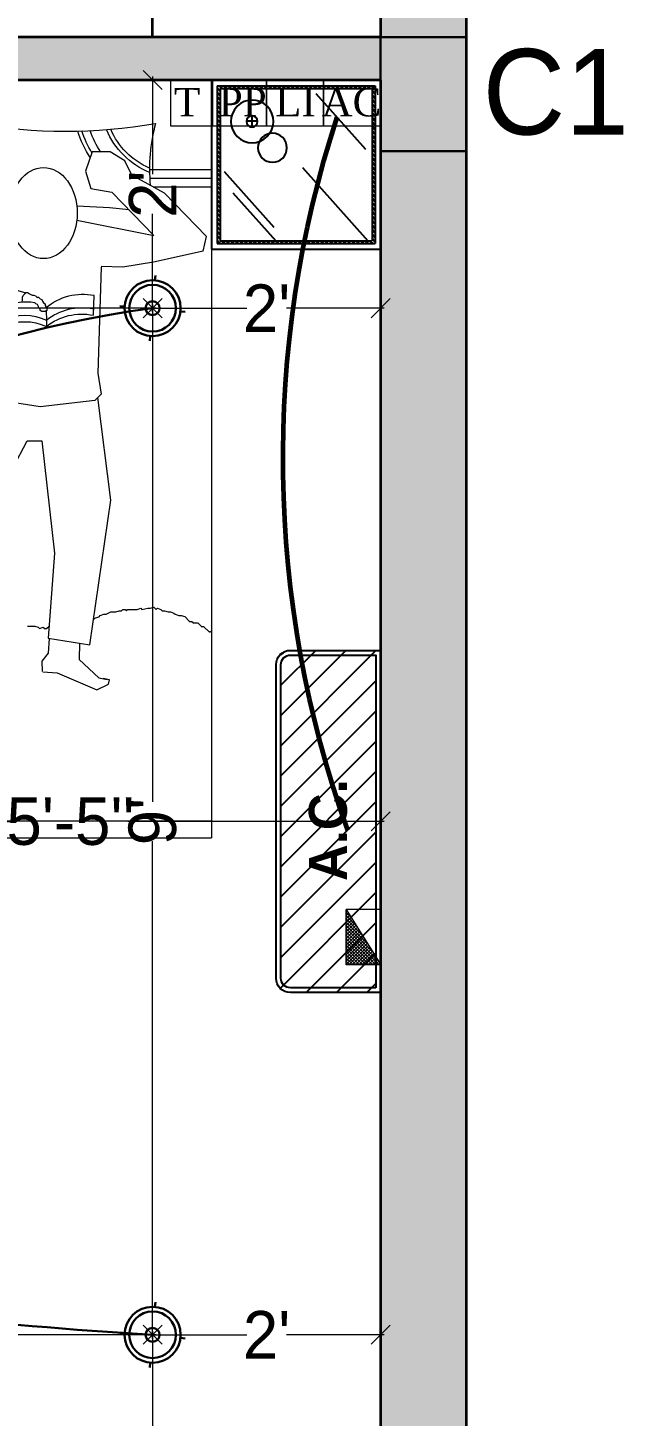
# Model space of a CAD drawing. Header units: millimetres. Extents: x -6808 to 215771, y -89660 to -16303.
# Drawn here: x 111713.5 to 111776.1, y -47233.3 to -47087.3 of the extents above; entities that cross this region are included whole.
import ezdxf

# ---------------------------------------------------------------- set-up
doc = ezdxf.new("R2010")
doc.units = ezdxf.units.MM
doc.header["$PDMODE"] = 35
for name, pattern in [('ACAD_ISO10W100', [18, 12, -3, 0, -3]), ('DASHED', [0.75, 0.5, -0.25]), ('HIDDEN', [19.29118, 12.8608, -6.43038])]:
    doc.linetypes.add(name, pattern=pattern)
doc.layers.get('0').update_dxf_attribs({"color": 8})
for name, color, linetype, lineweight in [('A- FUR', 34, 'Continuous', 0), ('col.center', 5, 'ACAD_ISO10W100', 15), ('column', 5, 'Continuous', 30), ('ELE.13', 7, 'Continuous', 13), ('ELEC', 5, 'Continuous', 18), ('elec dim.', 251, 'Continuous', 25), ('ELECTRICAL', 150, 'Continuous', 30), ('FURNITURE 2', 33, 'Continuous', 25), ('furnitures', 12, 'Continuous', 13), ('wall', 7, 'Continuous', 35), ('wokg dim', 152, 'DASHED', 18)]:
    doc.layers.add(name, color=color, linetype=linetype, lineweight=lineweight)
doc.layers.add('AR.furniture', color=7, linetype='Continuous', lineweight=35, true_color=0x009e9e)
doc.layers.add('furniture', color=7, linetype='Continuous', lineweight=5, true_color=0xe57b2a)
doc.layers.add('ELE', color=160, linetype='Continuous')
doc.layers.add('FIX', color=35, linetype='Continuous')
doc.styles.add('6 INCH', font='times.ttf', dxfattribs={"height": 6})
doc.styles.add('SAJ', font='eurr____.ttf')
doc.styles.get("Standard").update_dxf_attribs({"font": 'times.ttf'})
doc.dimstyles.new('SAJ', dxfattribs={"dimtxt": 5, "dimasz": 2, "dimexe": 1, "dimexo": 1, "dimgap": 0.09375, "dimtad": 0, "dimdec": 1, "dimzin": 0, "dimdsep": 46, "dimlunit": 4, "dimtxsty": 'SAJ', "dimblk": 'OBLIQUE', "dimcen": 0.125, "dimdle": 0.375, "dimadec": 0, "dimazin": 0, "dimtfac": 1, "dimtdec": 1, "dimtofl": 0, "dimtmove": 0, "dimatfit": 3, "dimldrblk": 'OBLIQUE', "dimfxl": 1, "dimtolj": 1, "dimtzin": 0, "dimlwd": 5, "dimlwe": 5, "dimarcsym": 1})

# ---------------------------------------------------------------- blocks, each defined once
blk = doc.blocks.new('A$C1A9968DB')
at = {"layer": 'furniture', "ltscale": 0.5}
for p, q in [((6.88, 47.34), (7.52, 48.64)), ((7.52, 48.64), (8.85, 49.47)), ((8.85, 49.47), (10.51, 49.47)), ((10.51, 49.47), (11.12, 47.7)), ((3.85, 45.67), (6.88, 47.34)), ((11.12, 47.7), (10.65, 46.11)), ((10.65, 46.11), (8.7, 45.77)), ((3.85, 45.67), (0, 41.68)), ((8.7, 45.77), (4.85, 41.78)), ((11.92, 43.21), (4.85, 41.78)), ((0.3, 40.35), (0, 41.68)), ((0.3, 40.35), (4.88, 39.32)), ((4.88, 39.32), (7.7, 38.87)), ((7.7, 38.87), (9.68, 38.93)), ((9.68, 38.87), (9.98, 29.12)), ((25.34, 38.15), (24.78, 33.85)), ((10.35, 36.28), (10.42, 34.45)), ((15.15, 35.89), (15.07, 35.74)), ((15.3, 35.97), (15.15, 35.89)), ((15.46, 36.12), (15.3, 35.97)), ((15.61, 36.12), (15.46, 36.12)), ((15.54, 36.05), (15.69, 36.2)), ((15.69, 36.2), (15.85, 36.28)), ((15.85, 36.28), (16, 36.28)), ((16, 36.28), (16.31, 36.43)), ((16.31, 36.43), (16.47, 36.51)), ((16.47, 36.51), (16.62, 36.51)), ((17.56, 36.8), (16.62, 36.51)), ((16.7, 36.43), (16.66, 36.52)), ((16.86, 36.28), (16.7, 36.43)), ((16.93, 36.12), (16.86, 36.28)), ((16.93, 35.81), (16.93, 36.12)), ((17, 35.68), (16.93, 35.81)), ((22.85, 36.8), (17.56, 36.8)), ((17.59, 36.81), (17.95, 35.51)), ((14.76, 35.19), (14.68, 35.04)), ((14.68, 35.04), (14.68, 34.88)), ((14.68, 34.88), (14.84, 34.81)), ((14.74, 34.85), (14.72, 34.01)), ((14.84, 35.35), (14.76, 35.19)), ((14.99, 35.58), (14.84, 35.5)), ((14.84, 35.5), (14.84, 35.35)), ((14.84, 34.81), (15.15, 34.81)), ((15.07, 35.74), (14.99, 35.58)), ((15.15, 34.81), (15.3, 34.88)), ((15.3, 35.04), (15.46, 35.12)), ((15.3, 34.88), (15.3, 35.04)), ((15.46, 35.27), (15.54, 35.43)), ((15.46, 35.12), (15.46, 35.27)), ((15.54, 35.43), (15.69, 35.5)), ((15.69, 35.5), (15.81, 35.62)), ((18.54, 35.29), (19.19, 33.72)), ((14.72, 34.01), (14.72, 33.42)), ((18.71, 34.01), (19.34, 33.64)), ((19.34, 33.64), (18.71, 33.42)), ((24.78, 33.85), (18.92, 34.36)), ((21.37, 31.48), (20.95, 34.19)), ((21.82, 27.05), (21.37, 31.48)), ((9.98, 29.12), (9.68, 27.2)), ((8.8, 17.45), (10, 26.89)), ((9.68, 27.2), (10.28, 26.61)), ((15.31, 26.02), (21.82, 27.05)), ((21.82, 27.05), (22.71, 21.58)), ((10.28, 26.61), (15.31, 26.02)), ((15.16, 22.91), (13.98, 12.57)), ((16.49, 22.91), (15.16, 22.91)), ((17.82, 20.4), (16.49, 22.91)), ((22.71, 21.58), (22.11, 21.14)), ((22.11, 21.14), (22.85, 20.25)), ((17.82, 15.52), (17.82, 20.4)), ((22.85, 20.25), (21.37, 15.52)), ((10.72, 4.14), (8.8, 17.45)), ((18.86, 15.08), (17.82, 15.52)), ((21.37, 15.52), (18.86, 15.08)), ((13.98, 12.57), (14.57, 4.74)), ((14.57, 4.74), (10.72, 4.14)), ((11.67, 4.29), (11.71, 2.78)), ((14.48, 4.72), (14.56, 3.39)), ((11.71, 2.78), (9.89, 1.11)), ((14.56, 3.39), (15.16, 2.64)), ((15.16, 2.64), (15.13, 1.68)), ((13.73, 1.58), (10.1, 0)), ((15.05, 1.65), (13.73, 1.58)), ((10.1, 0), (9, 0.54)), ((9.89, 1.11), (9.14, 0.96))]:
    blk.add_line(p, q, dxfattribs=at)
blk.add_lwpolyline([(9, 0.54), (8.93, 0.92), (9.51, 1.04)], dxfattribs=at)
for centre, radius, start, end in [((18.06, 36.38), 7.5, 13.6872, 89.7043), ((11.38, 31.16), 5.23, 49.9003, 101.4337), ((11.46, 29.92), 5.23, 51.462, 101.4337), ((11.46, 29.33), 5.23, 51.462, 101.4337), ((16.64, 31.03), 4.67, 65.9134, 100.1371), ((16.71, 29.78), 4.67, 64.6865, 115.3135), ((16.71, 29.19), 4.67, 64.6865, 115.3135)]:
    blk.add_arc(centre, radius, start, end, dxfattribs=at)
at = {"layer": 'furniture', "ltscale": 0.5, "extrusion": (1.33e-14, -5.24506e-16, -1)}
blk.add_ellipse((14.99, 43.85), major_axis=(0, -4.19), ratio=0.740098, start_param=4.712389, end_param=10.995574, dxfattribs=at)
at = {"layer": 'furniture', "ltscale": 0.5, "extrusion": (1.32939e-14, -5.4405e-16, -1)}
blk.add_ellipse((19.38, 14.94), major_axis=(-0.51, -3.71), ratio=0.422098, start_param=4.512692, end_param=7.948784, dxfattribs=at)
blk = doc.blocks.new('*X398')
at = {"color": 0}
for p, q in [((221.8465, 124.1881), (221.8607, 124.2023)), ((221.8465, 124.1935), (221.8554, 124.2023)), ((221.8613, 124.1923), (221.8713, 124.2023)), ((221.8666, 124.1923), (221.8766, 124.2023)), ((221.8772, 124.1923), (221.8872, 124.2023)), ((221.8825, 124.1923), (221.8925, 124.2023)), ((221.8931, 124.1923), (221.9031, 124.2023)), ((221.8984, 124.1923), (221.9084, 124.2023)), ((221.9091, 124.1923), (221.9191, 124.2023)), ((221.9144, 124.1923), (221.9244, 124.2023)), ((221.925, 124.1923), (221.935, 124.2023)), ((221.9303, 124.1923), (221.9403, 124.2023)), ((221.9409, 124.1923), (221.9509, 124.2023)), ((221.9462, 124.1923), (221.9562, 124.2023)), ((221.9568, 124.1923), (221.9668, 124.2023)), ((221.9621, 124.1923), (221.9721, 124.2023)), ((221.9727, 124.1923), (221.9827, 124.2023)), ((221.978, 124.1923), (221.988, 124.2023)), ((221.9886, 124.1923), (221.9986, 124.2023)), ((221.9939, 124.1923), (222.0039, 124.2023)), ((222.0045, 124.1923), (222.0145, 124.2023)), ((222.0098, 124.1923), (222.0198, 124.2023)), ((222.0204, 124.1923), (222.0304, 124.2023)), ((222.0257, 124.1923), (222.0357, 124.2023)), ((222.0363, 124.1923), (222.0463, 124.2023)), ((222.0416, 124.1923), (222.0516, 124.2023)), ((222.0522, 124.1923), (222.0622, 124.2023)), ((222.0575, 124.1923), (222.0675, 124.2023)), ((222.0682, 124.1923), (222.0782, 124.2023)), ((222.0735, 124.1923), (222.0835, 124.2023)), ((222.0841, 124.1923), (222.0941, 124.2023)), ((222.0894, 124.1923), (222.0994, 124.2023)), ((222.1, 124.1923), (222.11, 124.2023)), ((222.1053, 124.1923), (222.1153, 124.2023)), ((222.1159, 124.1923), (222.1259, 124.2023)), ((222.1212, 124.1923), (222.1312, 124.2023)), ((222.1318, 124.1923), (222.1418, 124.2023)), ((222.1371, 124.1923), (222.1471, 124.2023)), ((222.1477, 124.1923), (222.1577, 124.2023)), ((222.153, 124.1923), (222.163, 124.2023)), ((222.1636, 124.1923), (222.1736, 124.2023)), ((222.1689, 124.1923), (222.1789, 124.2023)), ((222.1795, 124.1923), (222.1895, 124.2023)), ((222.1848, 124.1923), (222.1948, 124.2023)), ((222.1954, 124.1923), (222.2054, 124.2023)), ((222.2007, 124.1923), (222.2107, 124.2023)), ((222.2113, 124.1923), (222.2213, 124.2023)), ((222.2166, 124.1923), (222.2266, 124.2023)), ((222.2272, 124.1923), (222.2372, 124.2023)), ((222.2326, 124.1923), (222.2426, 124.2023)), ((222.2432, 124.1923), (222.2532, 124.2023)), ((222.2485, 124.1923), (222.2585, 124.2023)), ((222.2591, 124.1923), (222.2691, 124.2023)), ((222.2644, 124.1923), (222.2744, 124.2023)), ((222.275, 124.1923), (222.285, 124.2023)), ((222.2803, 124.1923), (222.2903, 124.2023)), ((222.2909, 124.1923), (222.3009, 124.2023)), ((222.2962, 124.1923), (222.3062, 124.2023)), ((222.3068, 124.1923), (222.3168, 124.2023)), ((222.3121, 124.1923), (222.3221, 124.2023)), ((222.3227, 124.1923), (222.3327, 124.2023)), ((222.328, 124.1923), (222.338, 124.2023)), ((222.3386, 124.1923), (222.3486, 124.2023)), ((222.3439, 124.1923), (222.3539, 124.2023)), ((222.3545, 124.1923), (222.3645, 124.2023)), ((222.3598, 124.1923), (222.3698, 124.2023)), ((222.3704, 124.1923), (222.3804, 124.2023)), ((222.3757, 124.1923), (222.3857, 124.2023)), ((222.3863, 124.1923), (222.3963, 124.2023)), ((222.3917, 124.1923), (222.4017, 124.2023)), ((222.3965, 124.1866), (222.4065, 124.1966)), ((221.8465, 124.1775), (221.8565, 124.1875)), ((221.8465, 124.1722), (221.8565, 124.1822)), ((221.8465, 124.1616), (221.8565, 124.1716)), ((221.8465, 124.1563), (221.8565, 124.1663)), ((221.8465, 124.1457), (221.8565, 124.1557)), ((221.8465, 124.1404), (221.8565, 124.1504)), ((222.3965, 124.1813), (222.4065, 124.1913)), ((222.3965, 124.1707), (222.4065, 124.1807)), ((222.3965, 124.1654), (222.4065, 124.1754)), ((222.3965, 124.1548), (222.4065, 124.1648)), ((222.3965, 124.1495), (222.4065, 124.1595)), ((222.3965, 124.1389), (222.4065, 124.1489)), ((221.8465, 124.1298), (221.8565, 124.1398)), ((221.8465, 124.1245), (221.8565, 124.1345)), ((221.8465, 124.1139), (221.8565, 124.1239)), ((221.8465, 124.1086), (221.8565, 124.1186)), ((221.8465, 124.098), (221.8565, 124.108)), ((221.8465, 124.0927), (221.8565, 124.1027)), ((222.3965, 124.1336), (222.4065, 124.1436)), ((222.3965, 124.123), (222.4065, 124.133)), ((222.3965, 124.1177), (222.4065, 124.1277)), ((222.3965, 124.1071), (222.4065, 124.1171)), ((222.3965, 124.1018), (222.4065, 124.1118)), ((222.3965, 124.0911), (222.4065, 124.1011)), ((221.8465, 124.0821), (221.8565, 124.0921)), ((221.8465, 124.0768), (221.8565, 124.0868)), ((221.8465, 124.0662), (221.8565, 124.0762)), ((221.8465, 124.0609), (221.8565, 124.0709)), ((221.8465, 124.0503), (221.8565, 124.0603)), ((221.8465, 124.045), (221.8565, 124.055)), ((222.3965, 124.0858), (222.4065, 124.0958)), ((222.3965, 124.0752), (222.4065, 124.0852)), ((222.3965, 124.0699), (222.4065, 124.0799)), ((222.3965, 124.0593), (222.4065, 124.0693)), ((222.3965, 124.054), (222.4065, 124.064)), ((222.3965, 124.0434), (222.4065, 124.0534)), ((221.8465, 124.0344), (221.8565, 124.0444)), ((221.8465, 124.029), (221.8565, 124.039)), ((221.8465, 124.0184), (221.8565, 124.0284)), ((221.8465, 124.0131), (221.8565, 124.0231)), ((221.8465, 124.0025), (221.8565, 124.0125)), ((221.8465, 123.9972), (221.8565, 124.0072)), ((222.3965, 124.0381), (222.4065, 124.0481)), ((222.3965, 124.0275), (222.4065, 124.0375)), ((222.3965, 124.0222), (222.4065, 124.0322)), ((222.3965, 124.0116), (222.4065, 124.0216)), ((222.3965, 124.0063), (222.4065, 124.0163)), ((222.3965, 123.9957), (222.4065, 124.0057)), ((222.3965, 123.9904), (222.4065, 124.0004)), ((221.8465, 123.9866), (221.8565, 123.9966)), ((221.8465, 123.9813), (221.8565, 123.9913)), ((221.8465, 123.9707), (221.8565, 123.9807)), ((221.8465, 123.9654), (221.8565, 123.9754)), ((221.8465, 123.9548), (221.8565, 123.9648)), ((221.8465, 123.9495), (221.8565, 123.9595)), ((222.3965, 123.9798), (222.4065, 123.9898)), ((222.3965, 123.9745), (222.4065, 123.9845)), ((222.3965, 123.9639), (222.4065, 123.9739)), ((222.3965, 123.9586), (222.4065, 123.9686)), ((222.3965, 123.948), (222.4065, 123.958)), ((222.3965, 123.9427), (222.4065, 123.9527)), ((221.8465, 123.9389), (221.8565, 123.9489)), ((221.8465, 123.9336), (221.8565, 123.9436)), ((221.8465, 123.923), (221.8565, 123.933)), ((221.8465, 123.9177), (221.8565, 123.9277)), ((221.8465, 123.9071), (221.8565, 123.9171)), ((221.8465, 123.9018), (221.8565, 123.9118)), ((221.8465, 123.8912), (221.8565, 123.9012)), ((222.3965, 123.932), (222.4065, 123.942)), ((222.3965, 123.9267), (222.4065, 123.9367)), ((222.3965, 123.9161), (222.4065, 123.9261)), ((222.3965, 123.9108), (222.4065, 123.9208)), ((222.3965, 123.9002), (222.4065, 123.9102)), ((222.3965, 123.8949), (222.4065, 123.9049)), ((221.8465, 123.8859), (221.8565, 123.8959)), ((221.8465, 123.8753), (221.8565, 123.8853)), ((221.8465, 123.8699), (221.8565, 123.8799)), ((221.8465, 123.8593), (221.8565, 123.8693)), ((221.8465, 123.854), (221.8565, 123.864)), ((221.8465, 123.8434), (221.8565, 123.8534)), ((222.3965, 123.8843), (222.4065, 123.8943)), ((222.3965, 123.879), (222.4065, 123.889)), ((222.3965, 123.8684), (222.4065, 123.8784)), ((222.3965, 123.8631), (222.4065, 123.8731)), ((222.3965, 123.8525), (222.4065, 123.8625)), ((222.3965, 123.8472), (222.4065, 123.8572)), ((221.8465, 123.8381), (221.8565, 123.8481)), ((221.8465, 123.8275), (221.8565, 123.8375)), ((221.8465, 123.8222), (221.8565, 123.8322)), ((221.8465, 123.8116), (221.8565, 123.8216)), ((221.8465, 123.8063), (221.8565, 123.8163)), ((221.8465, 123.7957), (221.8565, 123.8057)), ((222.3965, 123.8366), (222.4065, 123.8466)), ((222.3965, 123.8313), (222.4065, 123.8413)), ((222.3965, 123.8207), (222.4065, 123.8307)), ((222.3965, 123.8154), (222.4065, 123.8254)), ((222.3965, 123.8048), (222.4065, 123.8148)), ((222.3965, 123.7995), (222.4065, 123.8095)), ((221.8465, 123.7904), (221.8565, 123.8004)), ((221.8465, 123.7798), (221.8565, 123.7898)), ((221.8465, 123.7745), (221.8565, 123.7845)), ((221.8465, 123.7639), (221.8565, 123.7739)), ((221.8465, 123.7586), (221.8565, 123.7686)), ((221.8465, 123.748), (221.8565, 123.758)), ((221.8465, 123.7427), (221.8565, 123.7527)), ((222.3965, 123.7889), (222.4065, 123.7989)), ((222.3965, 123.7836), (222.4065, 123.7936)), ((222.3965, 123.7729), (222.4065, 123.7829)), ((222.3965, 123.7676), (222.4065, 123.7776)), ((222.3965, 123.757), (222.4065, 123.767)), ((222.3965, 123.7517), (222.4065, 123.7617)), ((221.8465, 123.7321), (221.8565, 123.7421)), ((221.8465, 123.7268), (221.8565, 123.7368)), ((221.8465, 123.7162), (221.8565, 123.7262)), ((221.8465, 123.7109), (221.8565, 123.7209)), ((221.8465, 123.7002), (221.8565, 123.7102)), ((221.8465, 123.6949), (221.8565, 123.7049)), ((222.3965, 123.7411), (222.4065, 123.7511)), ((222.3965, 123.7358), (222.4065, 123.7458)), ((222.3965, 123.7252), (222.4065, 123.7352)), ((222.3965, 123.7199), (222.4065, 123.7299)), ((222.3965, 123.7093), (222.4065, 123.7193)), ((222.3965, 123.704), (222.4065, 123.714)), ((221.8465, 123.6843), (221.8565, 123.6943)), ((221.8465, 123.679), (221.8565, 123.689)), ((221.8465, 123.6684), (221.8565, 123.6784)), ((221.8465, 123.6631), (221.8565, 123.6731)), ((221.8465, 123.6525), (221.8565, 123.6625)), ((221.8465, 123.6472), (221.8565, 123.6572)), ((222.3932, 123.6423), (222.4065, 123.6557)), ((222.3965, 123.6934), (222.4065, 123.7034)), ((222.3965, 123.6881), (222.4065, 123.6981)), ((222.3965, 123.6775), (222.4065, 123.6875)), ((222.3965, 123.6722), (222.4065, 123.6822)), ((222.3965, 123.6616), (222.4065, 123.6716)), ((222.3965, 123.6563), (222.4065, 123.6663)), ((221.8523, 123.6423), (221.8623, 123.6523)), ((221.8576, 123.6423), (221.8676, 123.6523)), ((221.8682, 123.6423), (221.8782, 123.6523)), ((221.8735, 123.6423), (221.8835, 123.6523)), ((221.8841, 123.6423), (221.8941, 123.6523)), ((221.8894, 123.6423), (221.8994, 123.6523)), ((221.9, 123.6423), (221.91, 123.6523)), ((221.9053, 123.6423), (221.9153, 123.6523)), ((221.9159, 123.6423), (221.9259, 123.6523)), ((221.9212, 123.6423), (221.9312, 123.6523)), ((221.9318, 123.6423), (221.9418, 123.6523)), ((221.9371, 123.6423), (221.9471, 123.6523)), ((221.9477, 123.6423), (221.9577, 123.6523)), ((221.953, 123.6423), (221.963, 123.6523)), ((221.9636, 123.6423), (221.9736, 123.6523)), ((221.9689, 123.6423), (221.9789, 123.6523)), ((221.9795, 123.6423), (221.9895, 123.6523)), ((221.9848, 123.6423), (221.9948, 123.6523)), ((221.9954, 123.6423), (222.0054, 123.6523)), ((222.0008, 123.6423), (222.0108, 123.6523)), ((222.0114, 123.6423), (222.0214, 123.6523)), ((222.0167, 123.6423), (222.0267, 123.6523)), ((222.0273, 123.6423), (222.0373, 123.6523)), ((222.0326, 123.6423), (222.0426, 123.6523)), ((222.0432, 123.6423), (222.0532, 123.6523)), ((222.0485, 123.6423), (222.0585, 123.6523)), ((222.0591, 123.6423), (222.0691, 123.6523)), ((222.0644, 123.6423), (222.0744, 123.6523)), ((222.075, 123.6423), (222.085, 123.6523)), ((222.0803, 123.6423), (222.0903, 123.6523)), ((222.0909, 123.6423), (222.1009, 123.6523)), ((222.0962, 123.6423), (222.1062, 123.6523)), ((222.1068, 123.6423), (222.1168, 123.6523)), ((222.1121, 123.6423), (222.1221, 123.6523)), ((222.1227, 123.6423), (222.1327, 123.6523)), ((222.128, 123.6423), (222.138, 123.6523)), ((222.1386, 123.6423), (222.1486, 123.6523)), ((222.1439, 123.6423), (222.1539, 123.6523)), ((222.1545, 123.6423), (222.1645, 123.6523)), ((222.1599, 123.6423), (222.1699, 123.6523)), ((222.1705, 123.6423), (222.1805, 123.6523)), ((222.1758, 123.6423), (222.1858, 123.6523)), ((222.1864, 123.6423), (222.1964, 123.6523)), ((222.1917, 123.6423), (222.2017, 123.6523)), ((222.2023, 123.6423), (222.2123, 123.6523)), ((222.2076, 123.6423), (222.2176, 123.6523)), ((222.2182, 123.6423), (222.2282, 123.6523)), ((222.2235, 123.6423), (222.2335, 123.6523)), ((222.2341, 123.6423), (222.2441, 123.6523)), ((222.2394, 123.6423), (222.2494, 123.6523)), ((222.25, 123.6423), (222.26, 123.6523)), ((222.2553, 123.6423), (222.2653, 123.6523)), ((222.2659, 123.6423), (222.2759, 123.6523)), ((222.2712, 123.6423), (222.2812, 123.6523)), ((222.2818, 123.6423), (222.2918, 123.6523)), ((222.2871, 123.6423), (222.2971, 123.6523)), ((222.2977, 123.6423), (222.3077, 123.6523)), ((222.303, 123.6423), (222.313, 123.6523)), ((222.3136, 123.6423), (222.3236, 123.6523)), ((222.3189, 123.6423), (222.3289, 123.6523)), ((222.3296, 123.6423), (222.3396, 123.6523)), ((222.3349, 123.6423), (222.3449, 123.6523)), ((222.3455, 123.6423), (222.3555, 123.6523)), ((222.3508, 123.6423), (222.3608, 123.6523)), ((222.3614, 123.6423), (222.3714, 123.6523)), ((222.3667, 123.6423), (222.3767, 123.6523)), ((222.3773, 123.6423), (222.3873, 123.6523)), ((222.3826, 123.6423), (222.3926, 123.6523)), ((222.3985, 123.6423), (222.4065, 123.6504))]:
    blk.add_line(p, q, dxfattribs=at)
blk = doc.blocks.new('BED')
at = {"layer": 'furnitures', "color": 27, "lineweight": 25}
for p, q in [((107278.93, -52592.53), (107206.78, -52592.53)), ((107278.93, -52592.53), (107296.72, -52592.53)), ((107278.93, -52592.53), (107278.93, -52610.32)), ((107296.72, -52592.53), (107296.72, -52610.32)), ((107279.52, -52593.12), (107296.13, -52593.12)), ((107279.52, -52593.12), (107279.52, -52609.72)), ((107279.82, -52593.42), (107295.83, -52593.42)), ((107279.82, -52593.42), (107279.82, -52609.43)), ((107289.9, -52593.94), (107295.13, -52599.79)), ((107295.83, -52593.42), (107295.83, -52609.43)), ((107296.13, -52593.12), (107296.13, -52609.72)), ((107283.77, -52596.85), (107282.59, -52596.85)), ((107283.15, -52596.28), (107283.15, -52597.47)), ((107280.24, -52602.15), (107285.47, -52607.99)), ((107288.5, -52601.73), (107295.38, -52609.43)), ((107281.18, -52604.39), (107285.68, -52609.43)), ((107278.93, -52610.32), (107296.72, -52610.32)), ((107279.52, -52609.72), (107296.13, -52609.72)), ((107279.82, -52609.43), (107295.83, -52609.43))]:
    blk.add_line(p, q, dxfattribs=at)
at = {"layer": 'furnitures', "color": 27, "ltscale": 50}
for p, q in [((107278.93, -52592.53), (107278.93, -52672.26)), ((107272.39, -52601.95), (107278.93, -52601.95)), ((107272.42, -52602.85), (107278.93, -52602.85)), ((107272.77, -52603.76), (107278.93, -52603.76)), ((107268.84, -52648.47), (107269.21, -52648.35)), ((107269.21, -52648.35), (107269.46, -52648.35)), ((107269.46, -52648.35), (107269.59, -52648.22)), ((107269.59, -52648.22), (107269.84, -52648.22)), ((107269.84, -52648.22), (107269.96, -52648.35)), ((107269.96, -52648.35), (107270.09, -52648.22)), ((107270.09, -52648.22), (107270.34, -52648.22)), ((107270.34, -52648.22), (107271.09, -52648.22)), ((107271.09, -52648.22), (107271.47, -52648.1)), ((107271.47, -52648.1), (107271.59, -52648.22)), ((107271.59, -52648.22), (107272.22, -52648.1)), ((107272.22, -52648.1), (107272.47, -52648.1)), ((107272.47, -52648.1), (107272.84, -52647.97)), ((107272.84, -52647.97), (107273.09, -52648.22)), ((107273.09, -52648.22), (107273.22, -52648.1)), ((107273.22, -52648.1), (107273.6, -52648.22)), ((107273.6, -52648.22), (107273.72, -52648.35)), ((107273.72, -52648.35), (107273.97, -52648.35)), ((107273.97, -52648.35), (107274.35, -52648.47)), ((107266.58, -52649.23), (107266.71, -52649.1)), ((107266.71, -52649.1), (107267.08, -52648.98)), ((107267.08, -52648.98), (107267.21, -52648.85)), ((107267.21, -52648.85), (107267.58, -52648.72)), ((107267.58, -52648.72), (107267.83, -52648.72)), ((107267.83, -52648.72), (107268.33, -52648.47)), ((107268.33, -52648.47), (107268.84, -52648.47)), ((107274.35, -52648.47), (107274.6, -52648.47)), ((107274.6, -52648.47), (107274.97, -52648.6)), ((107274.97, -52648.6), (107275.1, -52648.72)), ((107275.1, -52648.72), (107275.47, -52648.85)), ((107275.47, -52648.85), (107275.73, -52648.85)), ((107275.73, -52648.85), (107276.1, -52648.97)), ((107276.1, -52648.97), (107276.6, -52649.47)), ((107276.6, -52649.47), (107276.85, -52649.47)), ((107276.85, -52649.47), (107276.98, -52649.6)), ((107276.96, -52649.62), (107277.46, -52649.62)), ((107277.48, -52649.63), (107277.86, -52650.01)), ((107259.57, -52649.98), (107260.32, -52649.98)), ((107260.32, -52649.98), (107260.69, -52650.1)), ((107260.69, -52650.1), (107260.82, -52650.23)), ((107260.82, -52650.23), (107261.19, -52650.1)), ((107261.19, -52650.1), (107261.32, -52650.23)), ((107261.32, -52650.23), (107261.57, -52650.23)), ((107261.57, -52650.23), (107261.82, -52649.98)), ((107277.84, -52650), (107278.09, -52650)), ((107278.09, -52650), (107278.71, -52650.62)), ((107278.73, -52650.64), (107278.85, -52650.52)), ((107278.85, -52649.88), (107278.85, -52649.88)), ((107206.78, -52670.45), (107278.93, -52670.45)), ((107206.78, -52672.26), (107278.93, -52672.26))]:
    blk.add_line(p, q, dxfattribs=at)
at = {"layer": 'furnitures', "color": 27, "lineweight": 25, "extrusion": (0, 0, -1)}
for centre, major_axis, start_param, end_param in [((107283.2, -52596.88), (1.59, -1.59), 2.35619449018631, 8.639379797365892), ((107283.18, -52596.88), (0.42, -0.42), 2.35619449015004, 8.639379797329626), ((107285.33, -52599.65), (-1.08, -1.08), 0.785398, 7.068583)]:
    blk.add_ellipse(centre, major_axis=major_axis, ratio=1, start_param=start_param, end_param=end_param, dxfattribs=at)
at = {"layer": 'furnitures', "color": 27, "ltscale": 50}
for centre, major_axis, start_param, end_param in [((107263.52, -52542.93), (-38.88, -38.88), 0.611504, 0.959293), ((107290.24, -52601.84), (12.62, -12.62), 3.657316, 4.025726), ((107263.52, -52662.12), (39.83, -39.83), 2.236467, 2.33439)]:
    blk.add_ellipse(centre, major_axis=major_axis, ratio=1, start_param=start_param, end_param=end_param, dxfattribs=at)
at = {"layer": 'furnitures', "color": 27, "ltscale": 50, "extrusion": (0, 0, -1)}
for major_axis, start_param, end_param in [((7.87, -7.87), 1.778194, 2.058369), ((-7.57, -7.57), 0.240275, 0.476843), ((6.99, -6.99), 1.769788, 2.024428), ((-5.81, -5.81), -0.39886, 0.397646), ((5.52, -5.52), 1.194323, 1.951682)]:
    blk.add_ellipse((107275.49, -52594.63), major_axis=major_axis, ratio=1, start_param=start_param, end_param=end_param, dxfattribs=at)
at = {"layer": 'A- FUR', "color": 27, "extrusion": (0, 0, -1), "xscale": 1.143922575250274, "yscale": 1.143922575250274, "zscale": -1.143922574698399, "rotation": 359.9999999857392}
blk.add_blockref('A$C1A9968DB', (-107278.39, -52656.68), dxfattribs=at)
at = {"layer": 'furnitures', "color": 27, "lineweight": 25, "xscale": 29.64947602079838, "yscale": 29.64947602079838, "zscale": 29.64947600660849, "rotation": 270.0000000133386}
blk.add_blockref('*X398', (103613.59, -46015.49), dxfattribs=at)
blk = doc.blocks.new('c1')
at = {"layer": 'column'}
blk.add_hatch(color=256, dxfattribs=at).paths.add_polyline_path([(58376.49, -43564.36), (58385.49, -43564.36), (58385.49, -43552.36), (58376.49, -43552.36)])
for p, q in [((58376.49, -43552.36), (58376.49, -43564.36)), ((58376.49, -43552.36), (58385.49, -43552.36)), ((58385.49, -43564.36), (58385.49, -43552.36)), ((58376.49, -43564.36), (58385.49, -43564.36))]:
    blk.add_line(p, q, dxfattribs=at)
blk = doc.blocks.new('CEILING LIGHT')
at = {"layer": 'ELECTRICAL'}
for p, q in [((0, 3.5), (0, 3)), ((-3, 0.09), (-3.5, 0.09)), ((3.5, 0.09), (3, 0.09)), ((0, -3), (0, -3.5))]:
    blk.add_line(p, q, dxfattribs=at)
for radius in [3, 2.5, 0.75]:
    blk.add_circle((0, 0), radius, dxfattribs=at)
blk = doc.blocks.new('A$C058F0F71')
at = {"layer": 'ELEC', "color": 5, "lineweight": 18}
for p, q in [((0, 0), (5.82, 3.64)), ((5.82, 3.64), (0, 3.64)), ((0, 3.64), (0, 0)), ((2, 0), (5.34, 3.34)), ((2.35, 0), (5.82, 3.47)), ((2.69, 0), (5.82, 3.13)), ((4.82, 3.01), (5.82, 2.01)), ((5.03, 3.14), (5.82, 2.36)), ((5.24, 3.28), (5.82, 2.7)), ((5.45, 3.41), (5.82, 3.04)), ((5.66, 3.54), (5.82, 3.38)), ((5.82, 3.64), (5.82, 0)), ((0.98, 0), (2.6, 1.63)), ((1.32, 0), (3.52, 2.2)), ((1.66, 0), (4.43, 2.77)), ((2.5, 1.56), (4.06, 0)), ((2.71, 1.69), (4.4, 0)), ((2.92, 1.83), (4.75, 0)), ((3.03, 0), (5.82, 2.79)), ((3.13, 1.96), (5.09, 0)), ((3.34, 2.09), (5.43, 0)), ((3.38, 0), (5.82, 2.44)), ((3.55, 2.22), (5.78, 0)), ((3.72, 0), (5.82, 2.1)), ((3.76, 2.35), (5.82, 0.3)), ((3.98, 2.48), (5.82, 0.64)), ((4.06, 0), (5.82, 1.76)), ((4.19, 2.62), (5.82, 0.98)), ((4.4, 2.75), (5.82, 1.33)), ((4.61, 2.88), (5.82, 1.67)), ((0.18, 0.11), (0.29, 0)), ((0.29, 0), (0.77, 0.48)), ((0.39, 0.24), (0.63, 0)), ((0.6, 0.37), (0.97, 0)), ((0.63, 0), (1.69, 1.05)), ((0.81, 0.51), (1.32, 0)), ((1.02, 0.64), (1.66, 0)), ((1.23, 0.77), (2, 0)), ((1.44, 0.9), (2.35, 0)), ((1.65, 1.03), (2.69, 0)), ((1.87, 1.17), (3.03, 0)), ((2.08, 1.3), (3.37, 0)), ((2.29, 1.43), (3.72, 0)), ((4.41, 0), (5.82, 1.42)), ((4.75, 0), (5.82, 1.07)), ((5.09, 0), (5.82, 0.73)), ((5.43, 0), (5.82, 0.39)), ((5.78, 0), (5.82, 0.04)), ((5.82, 0), (0, 0))]:
    blk.add_line(p, q, dxfattribs=at)
blk = doc.blocks.new('A$C36532F22')
at = {"layer": 'ELE', "linetype": 'DASHED', "lineweight": -3}
h = blk.add_hatch(dxfattribs=at)
h.set_pattern_fill('ANSI31', color=256, scale=18, angle=3420, style=0)
h.set_pattern_definition([(45, (-67108.926, 6333.2007), (1.59099026, -1.59099026), [])])
h.paths.add_polyline_path([(2.78, 22.9), (2.78, 10.22), (8.92, 10.22), (8.92, 22.9)], flags=24)
edge = h.paths.add_edge_path()
edge.add_ellipse((1.5, 1.5), major_axis=(-1.06, 1.06), ratio=1, start_angle=93.1897, end_angle=135, ccw=False)
edge.add_line((0.5, 0.38), (0.5, 35.62))
edge.add_ellipse((1.5, 34.5), major_axis=(-1.06, 1.06), ratio=1, start_angle=315, end_angle=356.8103, ccw=False)
edge.add_line((1.5, 36), (10.5, 36))
edge.add_line((10.5, 36), (10.5, 0))
edge.add_line((10.5, 0), (1.5, 0))
at = {"layer": 'ELE', "lineweight": -3}
for points in [[(11, 0), (1.5, 0, -0.414214), (0, 1.5), (0, 34.5, -0.414214), (1.5, 36), (11, 36)], [(10.5, 0.5), (1.5, 0.5, -0.414214), (0.5, 1.5), (0.5, 34.5, -0.414214), (1.5, 35.5), (10.5, 35.5)]]:
    blk.add_lwpolyline(points, format="xyb", close=True, dxfattribs=at)
at = {"layer": 'wall', "color": 253, "ltscale": 2, "insert": (7.5, 17.09), "char_height": 4, "width": 122.8494, "attachment_point": 8, "rotation": 90}
blk.add_mtext('{\\fStylus BT|b1|i0|c0|p34;\\C0;A.C.}', dxfattribs=at)
blk = doc.blocks.new('_Oblique')
at = {"color": 0, "linetype": 'ByBlock', "lineweight": -2}
blk.add_line((-0.5, -0.5), (0.5, 0.5), dxfattribs=at)
blk = doc.blocks.new('*D1519')
at = {"layer": 'Defpoints', "color": 0, "transparency": 16777216}
for p in [(111644.12, -47116.76), (111726.62, -47116.76), (111726.62, -47116.76)]:
    blk.add_point(p, dxfattribs=at)
at = {"layer": 'elec dim.', "color": 0, "lineweight": 5, "transparency": 16777216}
for p, q in [((111643.74, -47116.76), (111675.83, -47116.76)), ((111644.12, -47115.76), (111644.12, -47115.76)), ((111726.99, -47116.76), (111694.91, -47116.76))]:
    blk.add_line(p, q, dxfattribs=at)
at = {"layer": 'elec dim.', "color": 0, "lineweight": 5, "transparency": 16777216, "xscale": 2, "yscale": 2, "zscale": 2, "rotation": 180}
blk.add_blockref('_Oblique', (111644.12, -47116.76), dxfattribs=at)
at = {"layer": 'elec dim.', "color": 0, "lineweight": 5, "transparency": 16777216, "xscale": 2, "yscale": 2, "zscale": 2}
blk.add_blockref('_Oblique', (111726.62, -47116.76), dxfattribs=at)
at = {"layer": 'elec dim.', "color": 0, "transparency": 16777216, "insert": (111685.37, -47116.76), "char_height": 5, "attachment_point": 5, "style": 'SAJ'}
blk.add_mtext('\\A1;6\'-10{\\H1.000000x;\\S1/2;}"', dxfattribs=at)
blk = doc.blocks.new('*D1520')
at = {"layer": 'Defpoints', "color": 0, "transparency": 16777216}
for p in [(111726.62, -47116.76), (111750.62, -47116.76), (111750.62, -47116.76)]:
    blk.add_point(p, dxfattribs=at)
at = {"layer": 'elec dim.', "color": 0, "lineweight": 5, "transparency": 16777216}
for p, q in [((111726.24, -47116.76), (111736.54, -47116.76)), ((111750.99, -47116.76), (111740.7, -47116.76))]:
    blk.add_line(p, q, dxfattribs=at)
at = {"layer": 'elec dim.', "color": 0, "lineweight": 5, "transparency": 16777216, "xscale": 2, "yscale": 2, "zscale": 2, "rotation": 180}
blk.add_blockref('_Oblique', (111726.62, -47116.76), dxfattribs=at)
at = {"layer": 'elec dim.', "color": 0, "lineweight": 5, "transparency": 16777216, "xscale": 2, "yscale": 2, "zscale": 2}
blk.add_blockref('_Oblique', (111750.62, -47116.76), dxfattribs=at)
at = {"layer": 'elec dim.', "color": 0, "transparency": 16777216, "insert": (111738.62, -47116.76), "char_height": 5, "attachment_point": 5, "style": 'SAJ'}
blk.add_mtext("\\A1;2'", dxfattribs=at)
blk = doc.blocks.new('*D1521')
at = {"layer": 'Defpoints', "color": 0, "transparency": 16777216}
for p in [(111644.12, -47224.76), (111726.62, -47224.76), (111726.62, -47224.76)]:
    blk.add_point(p, dxfattribs=at)
at = {"layer": 'elec dim.', "color": 0, "lineweight": 5, "transparency": 16777216}
for p, q in [((111643.74, -47224.76), (111675.83, -47224.76)), ((111644.12, -47223.76), (111644.12, -47223.76)), ((111726.99, -47224.76), (111694.91, -47224.76))]:
    blk.add_line(p, q, dxfattribs=at)
at = {"layer": 'elec dim.', "color": 0, "lineweight": 5, "transparency": 16777216, "xscale": 2, "yscale": 2, "zscale": 2, "rotation": 180}
blk.add_blockref('_Oblique', (111644.12, -47224.76), dxfattribs=at)
at = {"layer": 'elec dim.', "color": 0, "lineweight": 5, "transparency": 16777216, "xscale": 2, "yscale": 2, "zscale": 2}
blk.add_blockref('_Oblique', (111726.62, -47224.76), dxfattribs=at)
at = {"layer": 'elec dim.', "color": 0, "transparency": 16777216, "insert": (111685.37, -47224.76), "char_height": 5, "attachment_point": 5, "style": 'SAJ'}
blk.add_mtext('\\A1;6\'-10{\\H1.000000x;\\S1/2;}"', dxfattribs=at)
blk = doc.blocks.new('*D1522')
at = {"layer": 'Defpoints', "color": 0, "transparency": 16777216}
for p in [(111726.62, -47224.76), (111750.62, -47224.76), (111750.62, -47224.76)]:
    blk.add_point(p, dxfattribs=at)
at = {"layer": 'elec dim.', "color": 0, "lineweight": 5, "transparency": 16777216}
for p, q in [((111726.24, -47224.76), (111736.54, -47224.76)), ((111750.99, -47224.76), (111740.7, -47224.76))]:
    blk.add_line(p, q, dxfattribs=at)
at = {"layer": 'elec dim.', "color": 0, "lineweight": 5, "transparency": 16777216, "xscale": 2, "yscale": 2, "zscale": 2, "rotation": 180}
blk.add_blockref('_Oblique', (111726.62, -47224.76), dxfattribs=at)
at = {"layer": 'elec dim.', "color": 0, "lineweight": 5, "transparency": 16777216, "xscale": 2, "yscale": 2, "zscale": 2}
blk.add_blockref('_Oblique', (111750.62, -47224.76), dxfattribs=at)
at = {"layer": 'elec dim.', "color": 0, "transparency": 16777216, "insert": (111738.62, -47224.76), "char_height": 5, "attachment_point": 5, "style": 'SAJ'}
blk.add_mtext("\\A1;2'", dxfattribs=at)
blk = doc.blocks.new('*D1523')
at = {"layer": 'Defpoints', "color": 0, "transparency": 16777216}
for p in [(111726.62, -47224.76), (111726.62, -47272.76), (111726.62, -47272.76)]:
    blk.add_point(p, dxfattribs=at)
at = {"layer": 'elec dim.', "color": 0, "lineweight": 5, "transparency": 16777216}
for p, q in [((111726.62, -47224.39), (111726.62, -47246.73)), ((111726.62, -47273.14), (111726.62, -47250.79))]:
    blk.add_line(p, q, dxfattribs=at)
at = {"layer": 'elec dim.', "color": 0, "lineweight": 5, "transparency": 16777216, "xscale": 2, "yscale": 2, "zscale": 2}
for p, rotation in [((111726.62, -47224.76), 90), ((111726.62, -47272.76), 270)]:
    blk.add_blockref('_Oblique', p, dxfattribs=dict(at, rotation=rotation))
at = {"layer": 'elec dim.', "color": 0, "transparency": 16777216, "insert": (111726.62, -47248.76), "char_height": 5, "attachment_point": 5, "rotation": 90, "style": 'SAJ'}
blk.add_mtext("\\A1;4'", dxfattribs=at)
blk = doc.blocks.new('*D1525')
at = {"layer": 'Defpoints', "color": 0, "transparency": 16777216}
for p in [(111726.62, -47092.76), (111726.62, -47092.76), (111726.62, -47116.76)]:
    blk.add_point(p, dxfattribs=at)
at = {"layer": 'elec dim.', "color": 0, "lineweight": 5, "transparency": 16777216}
for p, q in [((111726.62, -47092.39), (111726.62, -47102.68)), ((111726.62, -47117.14), (111726.62, -47106.85))]:
    blk.add_line(p, q, dxfattribs=at)
at = {"layer": 'elec dim.', "color": 0, "lineweight": 5, "transparency": 16777216, "xscale": 2, "yscale": 2, "zscale": 2}
for p, rotation in [((111726.62, -47092.76), 90), ((111726.62, -47116.76), 270)]:
    blk.add_blockref('_Oblique', p, dxfattribs=dict(at, rotation=rotation))
at = {"layer": 'elec dim.', "color": 0, "transparency": 16777216, "insert": (111726.62, -47104.76), "char_height": 5, "attachment_point": 5, "rotation": 90, "style": 'SAJ'}
blk.add_mtext("\\A1;2'", dxfattribs=at)
blk = doc.blocks.new('*D1526')
at = {"layer": 'Defpoints', "color": 0, "transparency": 16777216}
for p in [(111726.62, -47116.76), (111726.62, -47224.76), (111726.62, -47224.76)]:
    blk.add_point(p, dxfattribs=at)
at = {"layer": 'elec dim.', "color": 0, "lineweight": 5, "transparency": 16777216}
for p, q in [((111726.62, -47116.39), (111726.62, -47168.69)), ((111727.62, -47116.76), (111727.62, -47116.76)), ((111726.62, -47225.14), (111726.62, -47172.83)), ((111727.62, -47224.76), (111727.62, -47224.76))]:
    blk.add_line(p, q, dxfattribs=at)
at = {"layer": 'elec dim.', "color": 0, "lineweight": 5, "transparency": 16777216, "xscale": 2, "yscale": 2, "zscale": 2}
for p, rotation in [((111726.62, -47116.76), 90), ((111726.62, -47224.76), 270)]:
    blk.add_blockref('_Oblique', p, dxfattribs=dict(at, rotation=rotation))
at = {"layer": 'elec dim.', "color": 0, "transparency": 16777216, "insert": (111726.62, -47170.76), "char_height": 5, "attachment_point": 5, "rotation": 90, "style": 'SAJ'}
blk.add_mtext("\\A1;9'", dxfattribs=at)
blk = doc.blocks.new('*D1551')
at = {"layer": 'Defpoints', "color": 0, "transparency": 16777216}
for p in [(111685.37, -47170.76), (111750.62, -47170.76), (111750.62, -47170.76)]:
    blk.add_point(p, dxfattribs=at)
at = {"layer": 'elec dim.', "color": 0, "lineweight": 5, "transparency": 16777216}
for p, q in [((111684.99, -47170.76), (111711.97, -47170.76)), ((111750.99, -47170.76), (111724.01, -47170.76)), ((111750.62, -47171.76), (111750.62, -47171.76))]:
    blk.add_line(p, q, dxfattribs=at)
at = {"layer": 'elec dim.', "color": 0, "lineweight": 5, "transparency": 16777216, "xscale": 2, "yscale": 2, "zscale": 2, "rotation": 180}
blk.add_blockref('_Oblique', (111685.37, -47170.76), dxfattribs=at)
at = {"layer": 'elec dim.', "color": 0, "lineweight": 5, "transparency": 16777216, "xscale": 2, "yscale": 2, "zscale": 2}
blk.add_blockref('_Oblique', (111750.62, -47170.76), dxfattribs=at)
at = {"layer": 'elec dim.', "color": 0, "transparency": 16777216, "insert": (111717.99, -47170.76), "char_height": 5, "attachment_point": 5, "style": 'SAJ'}
blk.add_mtext("\\A1;5'-5''", dxfattribs=at)

msp = doc.modelspace()

# ---------------------------------------------------------------- hatches: boundary and pattern name
at = {"layer": 'wokg dim'}
h = msp.add_hatch(color=252, dxfattribs=at)
h.dxf.hatch_style = 1
h.paths.add_polyline_path([(111759.619, -47007.262), (111465.619, -47007.262), (111465.619, -47699.262), (111487.369, -47699.262), (111487.369, -47690.262), (111474.619, -47690.262), (111474.619, -47546.262), (111553.17, -47546.262), (111553.17, -47541.762), (111474.619, -47541.762), (111474.619, -47466.762), (111479.119, -47466.762), (111479.119, -47462.262), (111474.619, -47462.262), (111474.619, -47420.262), (111479.119, -47420.262), (111479.119, -47415.762), (111474.619, -47415.762), (111474.619, -47277.262), (111569.119, -47277.262), (111569.119, -47272.762), (111474.619, -47272.762), (111474.619, -47092.762), (111504.619, -47092.762), (111504.619, -47088.262), (111474.619, -47088.262), (111474.619, -47081.262), (111474.619, -47016.262), (111582.619, -47016.262), (111582.619, -47031.262), (111587.119, -47031.262), (111587.119, -47016.262), (111750.619, -47016.262), (111750.619, -47088.262), (111690.619, -47088.262), (111690.619, -47049.262), (111686.119, -47049.262), (111686.119, -47092.762), (111750.619, -47092.762), (111750.619, -47128.762), (111750.619, -47272.762), (111666.619, -47272.762), (111666.619, -47277.262), (111750.619, -47277.262), (111750.619, -47484.762), (111686.119, -47484.762), (111686.119, -47493.762), (111750.619, -47493.762), (111750.619, -47694.762), (111741.619, -47694.762), (111741.619, -47699.262), (111759.619, -47699.262)])

# ---------------------------------------------------------------- linework, layer by layer
at = {"layer": 'AR.furniture'}
msp.add_lwpolyline([(111726.619, -47088.262), (111726.619, -47016.262), (111750.619, -47016.262), (111750.619, -47088.262)], close=True, dxfattribs=at)
at = {"layer": 'ELE.13', "ltscale": 5}
for points in [[(111728.509, -47097.562), (111732.932, -47097.562), (111732.932, -47092.762), (111728.509, -47092.762)], [(111732.932, -47097.562), (111738.595, -47097.562), (111738.595, -47092.762), (111732.932, -47092.762)], [(111738.595, -47097.562), (111744.595, -47097.562), (111744.595, -47092.762), (111738.595, -47092.762)], [(111744.595, -47097.562), (111750.595, -47097.562), (111750.595, -47092.762), (111744.595, -47092.762)]]:
    msp.add_lwpolyline(points, close=True, dxfattribs=at)
at = {"layer": 'ELECTRICAL', "linetype": 'Continuous'}
for centre, radius, start, end in [((111742.611, -47234.762), 119.079, 97.71836, 166.50605), ((111751.346, -46797.134), 428.343, 253.09912, 266.69056)]:
    msp.add_arc(centre, radius, start, end, dxfattribs=at)
at = {"layer": 'FIX', "color": 1, "linetype": 'HIDDEN', "lineweight": 60, "ltscale": 13}
msp.add_arc((111855.986, -47132.551), 115.681, 161.92258, 199.76698, dxfattribs=at)
at = {"layer": 'wall'}
for p, q in [((111759.619, -47007.262), (111759.619, -47795.262)), ((111750.619, -47016.262), (111750.619, -47088.262)), ((111750.619, -47092.762), (111750.619, -47128.762)), ((111750.619, -47128.762), (111750.619, -47272.762))]:
    msp.add_line(p, q, dxfattribs=at)
at = {"layer": 'wall', "color": 1}
for p, q in [((111750.619, -47088.262), (111690.619, -47088.262)), ((111750.619, -47092.762), (111686.119, -47092.762))]:
    msp.add_line(p, q, dxfattribs=at)

# ---------------------------------------------------------------- block references
at = {"ltscale": 2, "rotation": 270}
msp.add_blockref('A$C058F0F71', (111746.981, -47180.037), dxfattribs=at)
at = {"layer": 'column'}
msp.add_blockref('c1', (53374.127, -3535.901), dxfattribs=at)
at = {"layer": 'ELE.13', "ltscale": 4, "xscale": -0.9818181818043532, "yscale": 0.9818181818118316, "zscale": 0.9818181818181811, "rotation": 175.1736252210289}
for p in [(111726.619, -47116.762), (111726.619, -47224.762)]:
    msp.add_blockref('CEILING LIGHT', p, dxfattribs=at)
at = {"layer": 'ELEC', "ltscale": 2}
msp.add_blockref('A$C36532F22', (111739.619, -47188.762), dxfattribs=at)
at = {"layer": 'FURNITURE 2'}
msp.add_blockref('BED', (4453.899, 5499.764), dxfattribs=at)

# ---------------------------------------------------------------- texts
at = {"layer": 'col.center', "linetype": 'ByBlock', "insert": (111761.349, -47089.495), "char_height": 9, "width": 293.6941, "attachment_point": 1, "style": 'SAJ'}
msp.add_mtext('\\A1;{\\fCentury Gothic|b0|i0|c0|p34;C1}', dxfattribs=at)
at = {"layer": 'ELE.13', "ltscale": 5, "char_height": 3, "width": 5.27575, "attachment_point": 1, "rotation": 360, "style": '6 INCH'}
for s, insert in [('T', (111728.866, -47093.588)), ('PP', (111733.584, -47093.588)), ('LI', (111739.509, -47093.588)), ('AC', (111744.392, -47093.588))]:
    msp.add_mtext(s, dxfattribs=dict(at, insert=insert))

# ---------------------------------------------------------------- dimensions: what is measured, and where the dimension line sits
at = {"layer": 'elec dim.'}
for p1, p2, picture, middle in [((111726.619, -47116.762), (111726.619, -47092.762), '*D1525', (111726.619, -47104.762)), ((111644.119, -47116.762), (111726.619, -47116.762), '*D1519', (111685.369, -47116.762)), ((111726.619, -47116.762), (111750.619, -47116.762), '*D1520', (111738.619, -47116.762)), ((111726.619, -47116.762), (111726.619, -47224.762), '*D1526', (111726.619, -47170.762)), ((111644.119, -47224.762), (111726.619, -47224.762), '*D1521', (111685.369, -47224.762)), ((111726.619, -47224.762), (111750.619, -47224.762), '*D1522', (111738.619, -47224.762)), ((111726.619, -47224.762), (111726.619, -47272.762), '*D1523', (111726.619, -47248.762))]:
    dim = msp.add_aligned_dim(p1=p1, p2=p2, distance=0, dimstyle='SAJ', override={"dimfxl": 4}, dxfattribs=at)
    dim.commit()
    dim.dimension.update_dxf_attribs({"geometry": picture, "text_midpoint": middle})
dim = msp.add_aligned_dim(p1=(111685.369, -47170.762), p2=(111750.619, -47170.762), distance=0, text="5'-5''", dimstyle='SAJ', override={"dimfxl": 4}, dxfattribs=at)
dim.commit()
dim.dimension.update_dxf_attribs({"geometry": '*D1551', "text_midpoint": (111717.994, -47170.762)})

doc.saveas('drawing.dxf')
